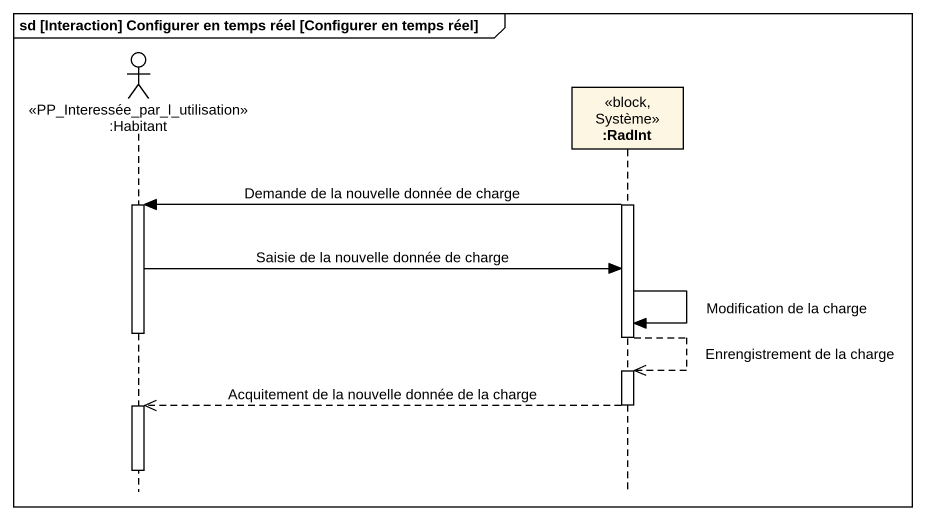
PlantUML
@startuml
mainframe sd [Interaction] Configurer en temps réel [Configurer en temps réel]
hide footbox
actor ":Habitant" as Habitant <<PP_Interessée_par_l_utilisation>>
participant ":RadInt" as RadInt <<block, Système>>

activate RadInt
RadInt -> Habitant : Demande de la nouvelle donnée de charge
activate Habitant
Habitant -> RadInt : Saisie de la nouvelle donnée de charge
RadInt -> RadInt : Modification de la charge
deactivate Habitant
deactivate RadInt
RadInt -->> RadInt : Enrengistrement de la charge
activate RadInt
RadInt -->> Habitant : Acquitement de la nouvelle donnée de la charge
deactivate RadInt
activate Habitant
deactivate Habitant
@enduml
